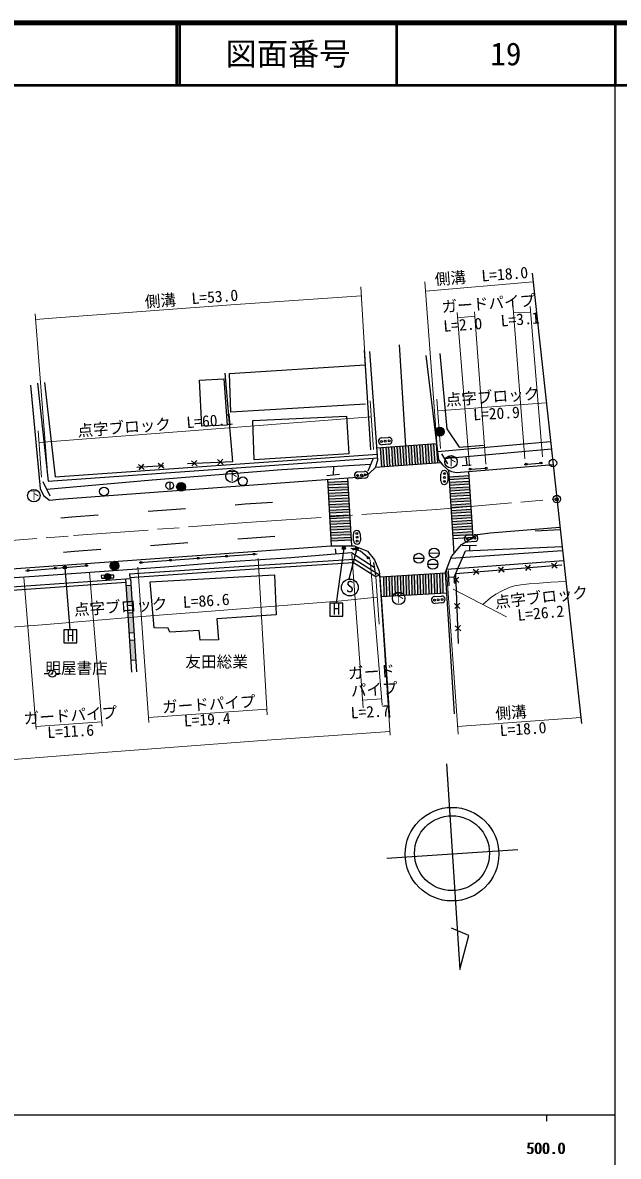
# Model space of a CAD drawing. Units: millimetres at full size, sheet at 1:1000; details may follow other scales. Extents: x 40000 to 215591630, y -28393650 to 380000.
# Drawn here: x 484150 to 579500, y 198357 to 380000 of the extents above; entities that cross this region are included whole.
import ezdxf
from ezdxf.enums import TextEntityAlignment as Align

# ---------------------------------------------------------------- set-up
doc = ezdxf.new("R2010")
doc.units = ezdxf.units.MM
doc.header["$LTSCALE"] = 1000
doc.header["$PDMODE"] = 32
doc.header["$PDSIZE"] = 500
doc.linetypes.add('CHAIN', pattern=[18.5, 12, -1.5, 3.5, -1.5])
for name, color, linetype, lineweight in [('M-BGD', 7, 'Continuous', 25), ('M-BGD-EXST', 7, 'Continuous', 25), ('M-BMK', 2, 'CHAIN', 13), ('M-BMK-OTRS', 5, 'Continuous', 25), ('M-BMK-SRVR', 3, 'Continuous', 25), ('M-STR-HTXT', 7, 'Continuous', 13), ('M-STR-STRC', 7, 'Continuous', 25), ('M-TTL', 2, 'Continuous', 140), ('M-TTL-BAND', 7, 'Continuous', 25), ('M-TTL-LINE', 7, 'Continuous', 50)]:
    doc.layers.add(name, color=color, linetype=linetype, lineweight=lineweight)
for name, color, linetype in [('M-BMK-HTXT', 7, 'Continuous'), ('M-OTRS', 6, 'Continuous'), ('M-TTL-TXT', 7, 'Continuous')]:
    doc.layers.add(name, color=color, linetype=linetype)
doc.styles.add('ＭＳ ゴシック', font='')
doc.styles.get('ＭＳ ゴシック').set_extended_font_data('MS Gothic')

# ---------------------------------------------------------------- blocks, each defined once
blk = doc.blocks.new('O25')
at = {"layer": 'M-STR-STRC'}
for p, q in [((-554, 556), (546, 556)), ((546, -544), (-554, -544))]:
    blk.add_line(p, q, dxfattribs=at)
for centre in [(-620, 0), (0, 0), (620, 0)]:
    blk.add_circle(centre, 150, dxfattribs=at)
for centre, start, end in [((-554, 6), 90, 180), ((-554, 6), 180, 270), ((546, 6), 0, 90), ((546, 6), 270, 0)]:
    blk.add_arc(centre, 550, start, end, dxfattribs=at)
blk = doc.blocks.new('F25')
at = {"layer": 'M-BGD'}
blk.add_hatch(color=256, dxfattribs=at).paths.add_polyline_path([(-74, 44, 1), (26, 44, 1)])
for p, q in [((-574, 44), (-1324, 44)), ((526, 44), (1276, 44))]:
    blk.add_line(p, q, dxfattribs=at)
for radius in [550, 50]:
    blk.add_circle((-24, 44), radius, dxfattribs=at)

msp = doc.modelspace()

# ---------------------------------------------------------------- hatches: boundary and pattern name
at = {"layer": 'M-BGD'}
for points in [[(550239, 314466, 1), (551639, 314466, 0.41421), (550939, 315166, 0.41421)], [(508798, 305635, 1), (510198, 305635, 0.41421), (509498, 306335, 0.41421)], [(498139, 292993, 1), (499539, 292993, 0.41421), (498839, 293693, 0.41421)], [(497233, 291228, 1), (498233, 291258, 1)], [(501471, 289874), (500673, 289823), (500873, 286630), (501671, 286680)], [(501747, 285482), (500948, 285432), (501148, 282238), (501947, 282288)], [(502022, 281091), (501224, 281041), (501424, 277847), (502222, 277897)]]:
    msp.add_hatch(color=256, dxfattribs=at).paths.add_polyline_path(points)
at = {"layer": 'M-BGD-EXST'}
for points in [[(535808, 295825, 0.41421), (535558, 296075, 0.41421), (535308, 295825, 1)], [(537896, 295730, 0.41421), (537646, 295980, 0.41421), (537396, 295730, 1)], [(491145, 292713, 0.41421), (490895, 292963, 0.41421), (490645, 292713, 1)]]:
    msp.add_hatch(color=256, dxfattribs=at).paths.add_polyline_path(points)
at = {"layer": 'M-STR-STRC'}
for points in [[(549060, 312445), (548612, 312412), (548810, 309318), (549259, 309352)], [(549958, 312511), (549509, 312478), (549708, 309385), (550157, 309418)], [(541879, 311916), (541431, 311883), (541629, 308789), (542078, 308822)], [(542777, 311982), (542328, 311949), (542527, 308855), (542976, 308888)], [(543675, 312048), (543226, 312015), (543425, 308921), (543873, 308955)], [(544572, 312114), (544124, 312081), (544322, 308988), (544771, 309021)], [(545470, 312181), (545021, 312148), (545220, 309054), (545669, 309087)], [(546368, 312247), (545919, 312214), (546118, 309120), (546566, 309153)], [(547265, 312313), (546816, 312280), (547015, 309186), (547464, 309219)], [(548163, 312379), (547714, 312346), (547913, 309252), (548362, 309285)], [(555581, 307394), (552387, 307199), (552416, 306750), (555610, 306945)], [(532991, 306396), (533016, 305946), (536213, 306097), (536188, 306546)], [(536237, 305648), (533041, 305497), (533066, 305048), (536262, 305198)], [(555640, 306496), (552446, 306301), (552475, 305852), (555670, 306047)], [(555699, 305598), (552505, 305403), (552535, 304954), (555729, 305149)], [(536287, 304749), (533091, 304598), (533116, 304149), (536312, 304300)], [(536337, 303850), (533141, 303700), (533165, 303250), (536362, 303401)], [(555754, 304699), (552560, 304504), (552589, 304055), (555783, 304250)], [(555813, 303801), (552619, 303606), (552648, 303157), (555843, 303352)], [(536387, 302952), (533190, 302801), (533215, 302352), (536412, 302502)], [(536437, 302053), (533240, 301903), (533265, 301453), (536462, 301604)], [(555872, 302903), (552678, 302708), (552708, 302259), (555902, 302454)], [(555931, 302005), (552737, 301810), (552767, 301361), (555961, 301556)], [(536487, 301154), (533290, 301004), (533315, 300555), (536511, 300705)], [(536536, 300256), (533340, 300105), (533365, 299656), (536561, 299806)], [(555990, 301107), (552796, 300912), (552826, 300463), (556020, 300658)], [(556049, 300209), (552855, 300014), (552885, 299565), (556079, 299760)], [(536586, 299357), (533390, 299207), (533414, 298757), (536611, 298908)], [(536636, 298458), (533439, 298308), (533464, 297859), (536661, 298009)], [(556109, 299311), (552914, 299116), (552944, 298667), (556138, 298862)], [(556168, 298413), (552974, 298218), (553003, 297769), (556197, 297964)], [(536686, 297560), (533489, 297409), (533514, 296960), (536711, 297111)], [(542340, 291295), (541891, 291269), (541967, 288068), (542416, 288094)], [(543239, 291349), (542790, 291322), (542866, 288121), (543315, 288147)], [(544138, 291402), (543689, 291375), (543765, 288174), (544214, 288201)], [(545037, 291455), (544588, 291428), (544664, 288227), (545113, 288254)], [(545936, 291508), (545487, 291482), (545563, 288281), (546012, 288307)], [(546835, 291561), (546386, 291535), (546462, 288334), (546911, 288360)], [(547734, 291615), (547285, 291588), (547361, 288387), (547810, 288414)], [(548633, 291668), (548184, 291641), (548260, 288440), (548709, 288467)], [(549532, 291721), (549083, 291694), (549159, 288493), (549608, 288520)], [(550431, 291774), (549982, 291748), (550058, 288547), (550507, 288573)], [(551330, 291828), (550881, 291801), (550957, 288600), (551406, 288626)]]:
    msp.add_hatch(color=256, dxfattribs=at).paths.add_polyline_path(points)

# ---------------------------------------------------------------- linework, layer by layer
at = {"layer": 'M-BGD'}
for p, q in [((538818, 327548), (539811, 311550)), ((550558, 311294), (568654, 312889)), ((502412, 308768), (506670, 309072)), ((503612, 308431), (502709, 309215)), ((502776, 308377), (503555, 309275)), ((505848, 309436), (506752, 308652)), ((506685, 309490), (505906, 308592)), ((512069, 309011), (511186, 309818)), ((511231, 308978), (512034, 309856)), ((515353, 310003), (516236, 309196)), ((516191, 310036), (515389, 309158)), ((564427, 309227), (567424, 309475)), ((555797, 308443), (558347, 308614)), ((507691, 306422), (507691, 305222)), ((566179, 298574), (570191, 298802)), ((502810, 293491), (521707, 294898)), ((549210, 295017), (550810, 295033)), ((552681, 294209), (570558, 295443)), ((484591, 292179), (494645, 293030)), ((546761, 294176), (548361, 294191)), ((549006, 293232), (550606, 293248)), ((552023, 292426), (570736, 293812)), ((556343, 291553), (557113, 292460)), ((561206, 291946), (560294, 292720)), ((560370, 291883), (561140, 292790)), ((565506, 292299), (564594, 293072)), ((564670, 292235), (565440, 293142)), ((568815, 293415), (569727, 292641)), ((569651, 293479), (568881, 292572)), ((469588, 288732), (501403, 290953)), ((500605, 290898), (501544, 275931)), ((501233, 291670), (501282, 291122)), ((501403, 290953), (502343, 275981)), ((540665, 291242), (541278, 291504)), ((553122, 291133), (553994, 290324)), ((553149, 290295), (553962, 291172)), ((557179, 291617), (556267, 292391)), ((500673, 289823), (501471, 289874)), ((500873, 286630), (501671, 286680)), ((500948, 285432), (501747, 285482)), ((553280, 286951), (554153, 286143)), ((553307, 286114), (554120, 286991)), ((554280, 282570), (553408, 283379)), ((554253, 283408), (553440, 282531)), ((501148, 282238), (501947, 282288)), ((501224, 281041), (502022, 281091)), ((501424, 277847), (502222, 277897))]:
    msp.add_line(p, q, dxfattribs=at)
for points in [[(485384, 321897), (486956, 305357), (487465, 304225), (488467, 303503), (489977, 303634), (538434, 307253), (539644, 307800), (540607, 308745), (541005, 309905), (539735, 327317)], [(550952, 326983), (552071, 314942), (554008, 311977), (557942, 312310)], [(539013, 318880), (517477, 317583), (517268, 323762), (538965, 325175)], [(548699, 326646), (550722, 309943), (551379, 309168), (552136, 308412), (552817, 308096), (553570, 307923), (569056, 309205)], [(510522, 309364), (517788, 309691), (516567, 323824)], [(486532, 322229), (488253, 306518), (540977, 310290)], [(487656, 322369), (489371, 307245), (540933, 310888)], [(553287, 269276), (551856, 291972), (552776, 294465), (554420, 296381), (556944, 297965), (558982, 298280), (570153, 299148)], [(470493, 270893), (469565, 289186), (470013, 290503), (471216, 291667), (533540, 296169), (537214, 296169), (539339, 295323), (540460, 293915), (541235, 292094), (541307, 291105), (542849, 268643)], [(539728, 294034), (538242, 295300), (536756, 295772)], [(501233, 291670), (522019, 293086), (537257, 294060), (541278, 291504)], [(501282, 291122), (522055, 292537), (537114, 293499), (540665, 291242)], [(553941, 280518), (553516, 291740), (570485, 293129)], [(497280, 291455), (496727, 291439), (496740, 290989), (497293, 291005)], [(498733, 291272), (498726, 291497), (498173, 291481)], [(498186, 291031), (498739, 291047), (498733, 291272)], [(471144, 271134), (470273, 288228), (500640, 290349)]]:
    msp.add_lwpolyline(points, dxfattribs=at)
for points in [[(512457, 322739), (516376, 322927), (516903, 315506), (512833, 315355)], [(521003, 316277), (535971, 316955), (536378, 310898), (521184, 309948)], [(504538, 290426), (524445, 291555), (524753, 285126), (515210, 284476), (515484, 281125), (512576, 281057), (512405, 282596), (507719, 282356), (507446, 283006), (505188, 283040)]]:
    msp.add_lwpolyline(points, close=True, dxfattribs=at)
for centre, radius in [((550939, 314466), 700), ((564768, 309255), 150), ((567097, 309448), 150), ((519387, 306524), 700), ((555797, 308443), 150), ((558347, 308614), 150), ((497163, 304878), 700), ((507691, 305822), 600), ((509498, 305635), 700), ((512258, 294194), 150), ((516798, 294532), 150), ((521214, 294861), 150), ((537110, 295659), 150), ((539469, 294255), 150), ((547561, 294183), 800), ((550010, 295025), 800), ((489357, 292583), 150), ((494378, 293008), 150), ((498839, 292993), 700), ((503111, 293513), 150), ((507835, 293865), 150), ((549806, 293240), 800), ((485021, 292216), 150), ((497733, 291243), 500)]:
    msp.add_circle(centre, radius, dxfattribs=at)
at = {"layer": 'M-BGD-EXST'}
for p, q in [((535558, 295825), (534310, 287007)), ((537646, 295730), (536367, 290831)), ((490895, 292713), (491715, 282708)), ((535410, 287007), (533310, 287007)), ((533310, 287007), (533310, 284907)), ((535410, 284907), (535410, 287007)), ((533310, 284907), (535410, 284907)), ((492829, 282708), (490729, 282708)), ((490729, 282708), (490729, 280608)), ((492829, 280608), (492829, 282708)), ((490729, 280608), (492829, 280608))]:
    msp.add_line(p, q, dxfattribs=at)
for centre, radius in [((552720, 309639), 1000), ((517669, 307327), 1000), ((485939, 304216), 1000), ((535558, 295825), 250), ((537646, 295730), 250), ((490895, 292713), 250), ((536527, 289490), 1350), ((544333, 287760), 1000)]:
    msp.add_circle(centre, radius, dxfattribs=at)
at = {"layer": 'M-BMK'}
msp.add_lwpolyline([(374381, 288020), (396128, 289712), (424045, 292191), (454742, 294861), (474465, 296391), (492270, 297813), (519983, 299894), (550468, 302005), (569660, 303668)], dxfattribs=at)
at = {"layer": 'M-BMK-OTRS'}
msp.add_line((565710, 339868), (573586, 267689), dxfattribs=at)
at = {"layer": 'M-BMK-SRVR'}
for p, q in [((551999, 261243), (554108, 228282)), ((563404, 247443), (542446, 246103)), ((555567, 233757), (552805, 234930)), ((554108, 228282), (555567, 233757))]:
    msp.add_line(p, q, dxfattribs=at)
for centre, radius in [((569035, 309447), 600), ((569660, 303668), 600), ((552883, 246770), 7500), ((552882, 246928), 6000)]:
    msp.add_circle(centre, radius, dxfattribs=at)
at = {"layer": 'M-OTRS'}
msp.add_point((569643, 303632), dxfattribs=at)
at = {"layer": 'M-STR-HTXT'}
for p, q in [((548516, 338476), (550558, 311294)), ((548628, 336977), (565863, 338470)), ((538295, 337651), (539811, 311550)), ((562685, 334270), (564528, 310100)), ((567373, 310443), (565366, 334531)), ((486155, 333337), (488253, 306518)), ((555664, 308977), (553714, 333570)), ((553781, 332727), (556523, 332958)), ((556470, 333660), (558286, 309268)), ((562742, 333518), (565443, 333617)), ((550423, 319698), (551039, 311770)), ((539760, 319433), (540304, 311589)), ((550570, 317796), (567977, 319091)), ((486768, 312744), (539940, 316836)), ((486641, 314614), (487145, 307200)), ((536839, 294851), (538648, 270236)), ((504365, 267891), (502577, 292755)), ((521825, 294149), (523263, 269089)), ((541691, 270654), (539765, 293934)), ((486300, 266783), (484324, 291180)), ((494839, 291942), (496875, 267260)), ((540665, 291242), (541202, 283616)), ((542980, 265839), (541278, 291504)), ((553868, 266014), (551981, 292311)), ((553044, 289252), (561604, 284797)), ((541607, 271668), (538560, 271444)), ((523210, 270017), (504310, 268658)), ((496814, 267997), (486264, 267221)), ((573481, 268653), (553782, 267212))]:
    msp.add_line(p, q, dxfattribs=at)
for points in [[(486225, 332441), (489567, 332708), (517464, 334803), (538376, 336251)], [(557804, 286776), (559047, 287860), (559881, 288454), (560796, 288911), (562029, 289493), (562908, 289744), (563870, 289950), (565229, 290088), (566875, 290202), (568716, 290340), (571099, 290483)], [(540897, 287954), (534636, 287331), (525826, 286639), (515040, 285780), (502515, 284784), (487256, 283535), (475827, 282637), (470463, 282364)], [(373106, 252808), (377123, 253127), (399034, 254832), (427109, 257325), (457611, 259978), (477211, 261499), (494974, 262917), (522503, 264985), (542943, 266400)]]:
    msp.add_lwpolyline(points, dxfattribs=at)
at = {"layer": 'M-STR-STRC'}
for p, q in [((545502, 312183), (544460, 328399)), ((550407, 312545), (540864, 311841)), ((549259, 309352), (549060, 312445)), ((549708, 309385), (549509, 312478)), ((550157, 309418), (549958, 312511)), ((550606, 309451), (550407, 312545)), ((541629, 308789), (541431, 311883)), ((542078, 308822), (541879, 311916)), ((542527, 308855), (542328, 311949)), ((542976, 308888), (542777, 311982)), ((543425, 308921), (543226, 312015)), ((543873, 308955), (543675, 312048)), ((544322, 308988), (544124, 312081)), ((544771, 309021), (544572, 312114)), ((545220, 309054), (545021, 312148)), ((545669, 309087), (545470, 312181)), ((546118, 309120), (545919, 312214)), ((546566, 309153), (546368, 312247)), ((547015, 309186), (546816, 312280)), ((547464, 309219), (547265, 312313)), ((547913, 309252), (547714, 312346)), ((548362, 309285), (548163, 312379)), ((548810, 309318), (548612, 312412)), ((551222, 310890), (552163, 309332)), ((551648, 310185), (568784, 311696)), ((533881, 308848), (533856, 307549)), ((540202, 310085), (539424, 308126)), ((551108, 309488), (540572, 308711)), ((555955, 309105), (554518, 308998)), ((555110, 310490), (555227, 309051)), ((532854, 307460), (534859, 307639)), ((536158, 307083), (536763, 296169)), ((551094, 306570), (551094, 307670)), ((552194, 307670), (552194, 306570)), ((552308, 308332), (553189, 294946)), ((555585, 307394), (552387, 307199)), ((555531, 308085), (556227, 297515)), ((487372, 306492), (488507, 304167)), ((532966, 306845), (533558, 296169)), ((532991, 306396), (536188, 306546)), ((533016, 305946), (536213, 306097)), ((533041, 305497), (536237, 305648)), ((533066, 305048), (536262, 305198)), ((555613, 306945), (552416, 306750)), ((555644, 306496), (552446, 306301)), ((555676, 306047), (552475, 305852)), ((555703, 305598), (552505, 305403)), ((533091, 304598), (536287, 304749)), ((533116, 304149), (536312, 304300)), ((533141, 303700), (536337, 303850)), ((533165, 303250), (536362, 303401)), ((555731, 305149), (552535, 304954)), ((555758, 304700), (552560, 304504)), ((555790, 304251), (552589, 304055)), ((555817, 303801), (552619, 303606)), ((555845, 303352), (552648, 303157)), ((504212, 301718), (510195, 302167)), ((533190, 302801), (536387, 302952)), ((533215, 302352), (536412, 302502)), ((533240, 301903), (536437, 302053)), ((533265, 301453), (536462, 301604)), ((555876, 302903), (552678, 302708)), ((555908, 302455), (552708, 302259)), ((555935, 302005), (552737, 301810)), ((555963, 301556), (552767, 301361)), ((533290, 301004), (536487, 301154)), ((533315, 300555), (536511, 300705)), ((533340, 300105), (536536, 300256)), ((533365, 299656), (536561, 299806)), ((555995, 301107), (552796, 300912)), ((556026, 300658), (552826, 300463)), ((556054, 300209), (552855, 300014)), ((556081, 299760), (552885, 299565)), ((533390, 299207), (536586, 299357)), ((533414, 298757), (536611, 298908)), ((533439, 298308), (536636, 298458)), ((533464, 297859), (536661, 298009)), ((537134, 296967), (537093, 298066)), ((538192, 298108), (538234, 297009)), ((556113, 299311), (552914, 299116)), ((556144, 298862), (552944, 298667)), ((556172, 298413), (552974, 298218)), ((556199, 297964), (553003, 297769)), ((504623, 296233), (510607, 296683)), ((533489, 297409), (536686, 297560)), ((533514, 296960), (536711, 297111)), ((556227, 297515), (553033, 297320)), ((554505, 296213), (556810, 296278)), ((555657, 296246), (555696, 295401)), ((534193, 295679), (534259, 294888)), ((540287, 293480), (540630, 291450)), ((541298, 291234), (551863, 291859)), ((541891, 291269), (541967, 288068)), ((542340, 291295), (542416, 288094)), ((542790, 291322), (542866, 288121)), ((543239, 291349), (543315, 288147)), ((543689, 291375), (543765, 288174)), ((544138, 291402), (544214, 288201)), ((544588, 291428), (544664, 288227)), ((545037, 291455), (545113, 288254)), ((545487, 291482), (545563, 288281)), ((545936, 291508), (546012, 288307)), ((546386, 291535), (546462, 288334)), ((546835, 291561), (546911, 288360)), ((547285, 291588), (547361, 288387)), ((547734, 291615), (547810, 288414)), ((548184, 291641), (548260, 288440)), ((548633, 291668), (548709, 288467)), ((549083, 291694), (549159, 288493)), ((549532, 291721), (549608, 288520)), ((549982, 291748), (550058, 288547)), ((550431, 291774), (550507, 288573)), ((550881, 291801), (550957, 288600)), ((551330, 291828), (551406, 288626)), ((552271, 292247), (552371, 289740)), ((553239, 291151), (552316, 291114)), ((541517, 288041), (552065, 288665)), ((550079, 288041), (551176, 288126)), ((551262, 287030), (550165, 286944))]:
    msp.add_line(p, q, dxfattribs=at)
for points in [[(539860, 309224), (525621, 308329), (504900, 306671), (487995, 305215)], [(518172, 302766), (519768, 302886), (524157, 303190)], [(490251, 300661), (492039, 300804), (496234, 301119)], [(518584, 297282), (520163, 297400), (524537, 297703)], [(553308, 290116), (553239, 291151), (555036, 295371), (570488, 296082)], [(470877, 290277), (486018, 291293), (496431, 292059), (506913, 292784), (517389, 293649), (527088, 294295), (536805, 295099), (540409, 292757)], [(490689, 295178), (492463, 295320), (496646, 295634)]]:
    msp.add_lwpolyline(points, dxfattribs=at)
for centre in [(551650, 307744), (551650, 307124), (551650, 306504), (537645, 298162), (537669, 297542), (537692, 296923), (550057, 287482), (550675, 287530), (551293, 287578)]:
    msp.add_circle(centre, 150, dxfattribs=at)
for centre, start, end in [((551644, 307670), 90, 180), ((551644, 307670), 0, 90), ((551644, 306570), 180, 270), ((551644, 306570), 270, 0), ((537642, 298087), 92.17604, 182.17604), ((537642, 298087), 2.17604, 92.17604), ((537684, 296988), 182.17604, 272.17604), ((537684, 296988), 272.17604, 2.17604), ((550122, 287493), 94.45814, 184.45814), ((550122, 287493), 184.45814, 274.45814), ((551219, 287578), 4.45814, 94.45814), ((551219, 287578), 274.45814, 4.45814)]:
    msp.add_arc(centre, 550, start, end, dxfattribs=at)
at = {"layer": 'M-TTL'}
msp.add_line((680000, 380000), (40000, 380000), dxfattribs=at)
at = {"layer": 'M-TTL-BAND'}
for p, q in [((579000, 20000), (579000, 370000)), ((40000, 205000), (579000, 205000)), ((568000, 205000), (568000, 204000))]:
    msp.add_line(p, q, dxfattribs=at)
at = {"layer": 'M-TTL-LINE'}
for p, q in [((508747, 380000), (508747, 370000)), ((509247, 380000), (509247, 370000)), ((543997, 380000), (543997, 370000)), ((579000, 380000), (579000, 370000)), ((40000, 370000), (680000, 370000))]:
    msp.add_line(p, q, dxfattribs=at)

# ---------------------------------------------------------------- block references
for name, p, rotation in [('O25', (542193, 312949), 4.1571), ('O25', (538366, 307514), 4.1571), ('O25', (555939, 297366), 4.1571), ('F25', (488908, 275646), 1.96421)]:
    msp.add_blockref(name, p, dxfattribs=dict(rotation=rotation))

# ---------------------------------------------------------------- texts
at = {"layer": 'M-BGD-EXST', "style": 'ＭＳ ゴシック'}
for s, height, p in [('下', 1320, (551868, 308652)), ('下', 1320, (516816, 306340)), ('下', 1320, (485086, 303229)), ('下', 1320, (543481, 286772)), ('H', 1833, (533763, 284599)), ('H', 1833, (491181, 280299))]:
    msp.add_text(s, height=height, dxfattribs=at).set_placement(p, align=Align.BOTTOM_LEFT)
msp.add_text('S', height=1833, rotation=358.508, dxfattribs=at).set_placement((535872, 288198), align=Align.BOTTOM_LEFT)
at = {"layer": 'M-BMK-HTXT', "style": 'ＭＳ ゴシック'}
for s, p in [('友田総業', (510192, 276143)), ('明屋書店', (487768, 275133))]:
    msp.add_text(s, height=1833, dxfattribs=at).set_placement(p, align=Align.BOTTOM_LEFT)
at = {"layer": 'M-STR-HTXT', "style": 'ＭＳ ゴシック'}
for s, rotation, p in [('側溝  L=18.0', 4.365, (550230, 337406)), ('側溝  L=53.0', 4.21, (503805, 333803)), ('ガードパイプ', 4.116, (551326, 333020)), ('L=2.0', 4.165, (551602, 329921)), ('L=3.1', 4.899, (560792, 330753)), ('点字ブロック ', 4.1, (551987, 318086)), ('L=20.9', 3.122, (556343, 315729)), ('点字ブロック  L=60.1', 4.37, (493027, 313142)), ('点字ブロック ', 6.419, (559897, 285650)), ('点字ブロック  L=86.6', 3.931, (492444, 284468)), ('L=26.2', 5.29, (563492, 283604)), ('ガード', 3.595, (536328, 274280)), ('パイプ', 3.595, (536781, 271469)), ('ガードパイプ', 3.783, (484399, 267065)), ('ガードパイプ', 3.783, (506557, 268859)), ('側溝', 4.133, (559943, 267824)), ('L=19.4', 3.249, (510034, 266667)), ('L=2.7', 3.249, (536741, 267960)), ('L=11.6', 3.249, (488178, 264797)), ('L=18.0', 3.787, (560615, 265132))]:
    msp.add_text(s, height=1833, rotation=rotation, dxfattribs=at).set_placement(p, align=Align.BOTTOM_LEFT)
at = {"layer": 'M-TTL-BAND', "style": 'ＭＳ ゴシック'}
for p in [(567844, 198195), (568000, 198195)]:
    msp.add_text('500.0', height=1833, dxfattribs=at).set_placement(p, align=Align.BOTTOM_CENTER)
at = {"layer": 'M-TTL-TXT', "style": 'ＭＳ ゴシック'}
for s, p in [('図面番号', (526622, 375000)), ('19', (561497, 375000))]:
    msp.add_text(s, height=3666, dxfattribs=at).set_placement(p, align=Align.MIDDLE_CENTER)

doc.saveas('drawing.dxf')
